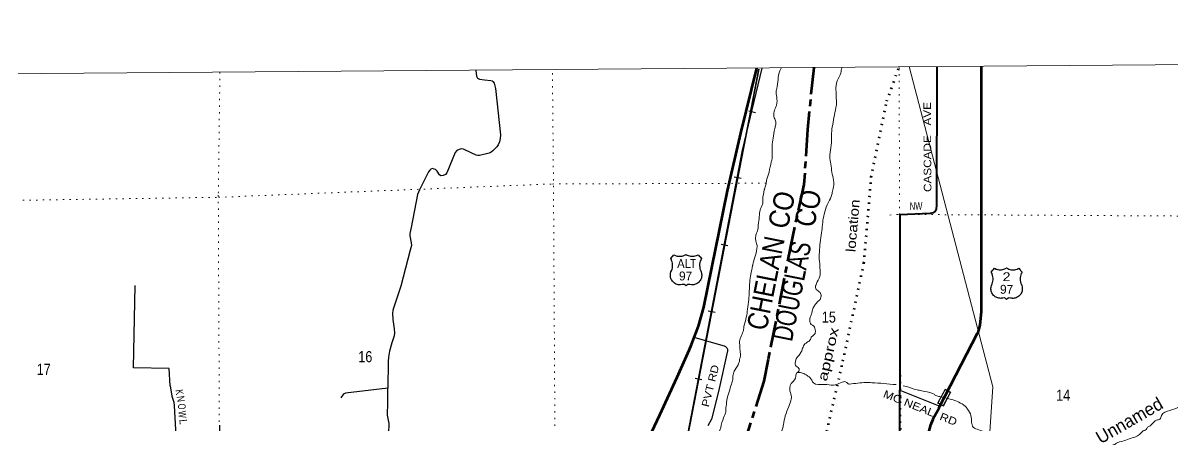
# Model space of a CAD drawing. Header units: feet. Extents: x -8 to 250644, y -192250 to 1368.
# Drawn here: x 159837 to 178049, y -5011 to 1368 of the extents above; entities that cross this region are included whole.
import ezdxf
from ezdxf.enums import TextEntityAlignment as Align

# ---------------------------------------------------------------- set-up
doc = ezdxf.new("R2010")
doc.units = ezdxf.units.FT
doc.header["$LTSCALE"] = 70
doc.linetypes.add('DOTTED', pattern=[1.5, 0.3, -1.2])
doc.linetypes.add('LONG_DASH_SHORT_DASH', pattern=[9.9, 6, -1.2, 1.5, -1.2])
for name, color, linetype, lineweight in [('11', 7, 'LONG_DASH_SHORT_DASH', 60), ('16', 7, 'Continuous', 25), ('20', 7, 'Continuous', 70), ('26', 7, 'Continuous', 40), ('29', 7, 'Continuous', 25), ('34', 7, 'Continuous', 25), ('39', 7, 'Continuous', 13), ('4', 7, 'Continuous', 13), ('46', 7, 'Continuous', 13), ('49', 7, 'Continuous', 25), ('57', 7, 'Continuous', 13), ('7', 7, 'DOTTED', 13)]:
    doc.layers.add(name, color=color, linetype=linetype, lineweight=lineweight)
for name, color, linetype in [('12', 7, 'Continuous'), ('27', 7, 'Continuous'), ('30', 7, 'Continuous'), ('41', 7, 'Continuous')]:
    doc.layers.add(name, color=color, linetype=linetype)

msp = doc.modelspace()

# ---------------------------------------------------------------- linework, layer by layer
at = {"layer": '11'}
for points in [[(172358.95, 657.72), (172258.46, -319.99), (172205.49, -1187.79), (172027.25, -1990.34), (171636.82, -3955.06)], [(171636.82, -3955.06), (171568.15, -4300.65), (170839.54, -6613.39), (170961.21, -7435.3)]]:
    msp.add_lwpolyline(points, dxfattribs=at)
at = {"layer": '16'}
for p, q in [((170337.95, -2294.8), (170337.36, -2295.22)), ((175414.95, -2508.95), (175414.36, -2509.37))]:
    msp.add_line(p, q, dxfattribs=at)
for points in [[(170094.3, -2360.05), (170116.03, -2335.17), (170124.08, -2325.96), (170145.89, -2300.98)], [(170099.21, -2571.71), (170110.1, -2546.25), (170116.05, -2527.96), (170120.89, -2505.23), (170123.34, -2482.12), (170123.35, -2458.87), (170120.93, -2435.76), (170116.11, -2413.02), (170108.94, -2390.91), (170106.39, -2385.17), (170094.3, -2360.05)], [(170145.89, -2300.98), (170170.84, -2312.7), (170180.61, -2316.46), (170199.01, -2321.4), (170217.84, -2324.39), (170236.87, -2325.4), (170255.9, -2324.41), (170274.73, -2321.44), (170293.14, -2316.52), (170310.93, -2309.69), (170327.92, -2301.05), (170337.36, -2295.22)], [(170337.95, -2294.8), (170354.47, -2304.6), (170371.74, -2312.53), (170389.74, -2318.61), (170408.28, -2322.77), (170427.15, -2324.98), (170446.15, -2325.19), (170465.06, -2323.43), (170483.69, -2319.69), (170501.83, -2314.03), (170504.73, -2312.78), (170529.73, -2300.9)], [(170529.73, -2300.9), (170551.56, -2325.9), (170559.29, -2334.75), (170581.38, -2360.05)], [(170581.38, -2360.05), (170569.41, -2384.75), (170562.62, -2402.65), (170556.7, -2425.13), (170553.16, -2448.1), (170552.04, -2471.32), (170553.36, -2494.52), (170557.09, -2517.46), (170563.2, -2539.89), (170565.69, -2546.29), (170576.5, -2571.78)], [(175171.3, -2574.2), (175193.03, -2549.32), (175201.08, -2540.11), (175222.89, -2515.13)], [(175222.89, -2515.13), (175247.84, -2526.85), (175257.61, -2530.61), (175276.01, -2535.55), (175294.84, -2538.54), (175313.87, -2539.55), (175332.9, -2538.56), (175351.73, -2535.59), (175370.14, -2530.67), (175387.93, -2523.84), (175404.92, -2515.2), (175414.33, -2509.39)], [(175414.95, -2508.95), (175431.47, -2518.75), (175448.74, -2526.68), (175466.74, -2532.76), (175485.28, -2536.92), (175504.15, -2539.13), (175523.15, -2539.34), (175542.06, -2537.58), (175560.69, -2533.84), (175578.83, -2528.18), (175581.73, -2526.93), (175606.73, -2515.05)], [(175606.73, -2515.05), (175628.56, -2540.05), (175636.29, -2548.9), (175658.38, -2574.2)], [(170275.57, -2772.53), (170251.56, -2776.12), (170245.59, -2776.62), (170229.74, -2776.3), (170214.02, -2774.31), (170198.59, -2770.7), (170183.62, -2765.49), (170169.28, -2758.75), (170155.72, -2750.54), (170143.09, -2740.97), (170131.53, -2730.12), (170121.17, -2718.13), (170112.12, -2705.12), (170104.48, -2691.23), (170098.34, -2676.62), (170093.75, -2661.45), (170090.78, -2645.88), (170089.44, -2630.09), (170089.77, -2614.24), (170091.75, -2598.52), (170092.28, -2596.25), (170099.21, -2571.71)], [(170576.5, -2571.78), (170583.32, -2596.29), (170584.49, -2601.84), (170586.12, -2617.6), (170586.1, -2633.45), (170584.41, -2649.21), (170581.09, -2664.71), (170576.17, -2679.77), (170569.7, -2694.24), (170561.76, -2707.95), (170552.42, -2720.76), (170541.8, -2732.52), (170530, -2743.11), (170517.16, -2752.4), (170503.43, -2760.31), (170488.94, -2766.73), (170473.86, -2771.6), (170458.35, -2774.87), (170442.58, -2776.5), (170426.73, -2776.48), (170423.73, -2776.16), (170399.93, -2772.5)], [(175176.21, -2785.86), (175187.1, -2760.4), (175193.05, -2742.11), (175197.89, -2719.38), (175200.34, -2696.27), (175200.35, -2673.02), (175197.93, -2649.91), (175193.11, -2627.17), (175185.94, -2605.06), (175183.39, -2599.32), (175171.3, -2574.2)], [(175658.38, -2574.2), (175646.41, -2598.9), (175639.62, -2616.8), (175633.7, -2639.28), (175630.16, -2662.25), (175629.04, -2685.47), (175630.36, -2708.67), (175634.09, -2731.61), (175640.2, -2754.04), (175642.69, -2760.44), (175653.5, -2785.93)], [(170337.86, -2793.84), (170312.72, -2773.17), (170311.89, -2772.8), (170306.64, -2771.08), (170301.56, -2769.99), (170275.57, -2772.53)], [(170399.93, -2772.5), (170373.73, -2770.1), (170372.5, -2770.27), (170367.17, -2771.62), (170362.72, -2773.27), (170337.86, -2793.84)], [(175352.57, -2986.68), (175328.56, -2990.27), (175322.59, -2990.77), (175306.74, -2990.45), (175291.02, -2988.46), (175275.59, -2984.85), (175260.62, -2979.64), (175246.28, -2972.9), (175232.72, -2964.69), (175220.09, -2955.12), (175208.53, -2944.27), (175198.17, -2932.28), (175189.12, -2919.27), (175181.48, -2905.38), (175175.34, -2890.77), (175170.75, -2875.6), (175167.78, -2860.03), (175166.44, -2844.24), (175166.77, -2828.39), (175168.75, -2812.67), (175169.28, -2810.4), (175176.21, -2785.86)], [(175653.5, -2785.93), (175660.32, -2810.44), (175661.49, -2815.99), (175663.12, -2831.75), (175663.1, -2847.6), (175661.41, -2863.36), (175658.09, -2878.86), (175653.17, -2893.92), (175646.7, -2908.39), (175638.76, -2922.1), (175629.42, -2934.91), (175618.8, -2946.67), (175607, -2957.26), (175594.16, -2966.55), (175580.43, -2974.46), (175565.94, -2980.88), (175550.86, -2985.75), (175535.35, -2989.02), (175519.58, -2990.65), (175503.73, -2990.63), (175500.73, -2990.31), (175476.93, -2986.65)], [(175414.86, -3007.99), (175389.72, -2987.32), (175388.89, -2986.95), (175383.64, -2985.23), (175378.56, -2984.14), (175352.57, -2986.68)], [(175476.93, -2986.65), (175450.73, -2984.25), (175449.5, -2984.42), (175444.17, -2985.77), (175439.72, -2987.42), (175414.86, -3007.99)]]:
    msp.add_lwpolyline(points, dxfattribs=at)
at = {"layer": '20'}
for points in [[(168276.56, -8316.9), (168357.92, -8128.4), (168360.11, -8123.32), (168380.81, -8078.4), (168900.1, -6951.59), (169399.67, -5830.08), (169661.49, -5382.93), (169924.46, -4835.13), (170197.1, -4238.95), (170384.62, -3808.57), (170424.62, -3722.61), (170537.04, -3430.48), (170618.32, -3128.21), (170995.19, -1291.34), (171202.76, -373.73), (171456.93, 650.57)], [(174357.09, -4696.54), (174955.77, -3543.43), (174961.44, -3529.87), (174980.38, -3474.67), (174993.45, -3417.8), (175000.51, -3359.88), (175017.33, -3206.78), (175016.04, 677.85)], [(174182.72, -5111.7), (174215.68, -4993.82), (174250.86, -4905.03), (174257.35, -4888.65), (174274.81, -4855.03), (174343.97, -4721.82), (174357.09, -4696.54)]]:
    msp.add_lwpolyline(points, dxfattribs=at)
at = {"layer": '26'}
for points in [[(174310.58, 672.4), (174301.79, -1515.53), (174296.06, -1580.5), (174281.79, -1609.05), (174251.22, -1635.56), (174204.35, -1647.8), (173722.3, -1668.95), (173725.5, -4443.88)], [(173727.21, -5794.55), (173725.5, -4443.88)]]:
    msp.add_lwpolyline(points, dxfattribs=at)
at = {"layer": '29'}
for p, q in [((170478.57, -3608.71), (170942.3, -3743.34)), ((162950.81, -7355.98), (162956.07, -4997.9))]:
    msp.add_line(p, q, dxfattribs=at)
for points in [[(167010.52, 617.25), (167019.29, 524.18), (167027.45, 504.81), (167035.6, 496.65), (167064.13, 479.31), (167145.65, 467.07), (167247.55, 458.92), (167265.9, 451.78), (167278.13, 443.62), (167296.46, 418.13), (167320.92, 332.47), (167398.37, -401.71), (167396.34, -462.89), (167382.06, -511.84), (167361.69, -562.82), (167341.3, -593.42), (167280.16, -654.6), (167253.68, -674.99), (167219.02, -691.31), (167064.13, -728.02), (167037.64, -730.05), (167015.21, -723.94), (166933.69, -687.23), (166811.41, -630.13), (166778.81, -626.04), (166742.12, -634.2), (166709.52, -652.55), (166680.98, -683.15), (166550.54, -1001.3), (166526.1, -1028.83), (166489.4, -1046.16), (166454.77, -1049.22), (166432.33, -1038.01), (166395.65, -976.83), (166369.17, -953.37), (166346.74, -944.19), (166320.25, -935.01), (166297.82, -944.19), (166279.49, -959.49), (166261.14, -989.06), (166114.4, -1274.58), (166085.87, -1348), (165982.8, -1871.05)], [(165982.8, -1871.05), (165965.67, -1964.89), (165965.65, -2000.59), (165986.03, -2110.71), (165988.08, -2152.51), (165969.73, -2229), (165822.99, -2800.04), (165704.78, -3146.73), (165692.57, -3183.45), (165688.48, -3224.23), (165696.63, -3326.2), (165717.01, -3473.04), (165721.1, -3535.25), (165712.94, -3583.17), (165676.25, -3697.38), (165643.64, -3827.9), (165625.31, -3923.76), (165619.19, -3991.05), (165617.13, -4410.15)], [(162169.87, -4374.86), (162153.87, -4099.08), (161584.74, -4092.83), (161611.84, -2785.7)], [(170995.27, -3823.34), (170851.84, -4466.56), (170742.86, -4902.2), (170683.4, -5007.37)], [(170942.3, -3743.34), (170965.01, -3754.5), (170985.39, -3772.86), (170995.58, -3793.25), (170995.27, -3823.34)], [(162169.87, -4374.86), (162195.22, -4538.65), (162223.75, -4636.54), (162231.9, -4693.65), (162256.36, -5162.71), (162256.36, -5260.6), (162248.21, -5293.23), (162215.16, -5391.53)], [(165617.13, -4410.15), (164946.26, -4490.52), (164924.21, -4502.96), (164905.76, -4514.27), (164873.02, -4565.6)], [(165609.04, -5318.42), (165602.89, -5186.16), (165604.92, -5148.44), (165631.42, -5080.11), (165637.53, -5026.07), (165635.5, -4969.98), (165611.04, -4839.46), (165609, -4799.7), (165615.12, -4680.38), (165617.13, -4410.15)], [(173725.5, -4443.88), (174332.78, -4686.82), (174357.09, -4696.54)]]:
    msp.add_lwpolyline(points, dxfattribs=at)
at = {"layer": '34'}
for p, q in [((171438.95, -51.92), (171331.15, -27.13)), ((171208.59, -1094.87), (171099.99, -1073.86)), ((170999.81, -2160.4), (170891.22, -2139.39)), ((170798.74, -3213.59), (170690.15, -3192.58)), ((170589.97, -4279.12), (170481.37, -4258.12))]:
    msp.add_line(p, q, dxfattribs=at)
for points in [[(171487.85, 638.91), (170019.67, -6950.91), (168914.97, -10444.2)], [(169156.42, -9673.67), (170017.62, -6950.4), (171234, -646.05), (171542.78, 651.22)]]:
    msp.add_lwpolyline(points, dxfattribs=at)
at = {"layer": '34', "lineweight": 13}
msp.add_lwpolyline([(169153.04, -9688.01), (170018.69, -6950.67), (171486.86, 639.1)], dxfattribs=at)
at = {"layer": '39'}
for points in [[(171183.97, -3955.52), (171199.07, -3910.91), (171195.72, -3850.61), (171186.97, -3728.05), (171183.8, -3675.8), (171215.88, -3580.51), (171246.19, -3495.3), (171254.94, -3436.75), (171291.95, -3291.02), (171311.25, -3163.81), (171329.93, -3008.44), (171339.15, -2879.44), (171345.95, -2732.39), (171361.37, -2611.29), (171392.43, -2469.73), (171394.22, -2459.63), (171427.74, -2338.13), (171459.01, -2206.62), (171461.88, -2154.24), (171444.27, -2086.21), (171438.91, -2025.97), (171455.49, -1957.17), (171470.78, -1920.6), (171480.88, -1831.83), (171497.91, -1692.59), (171504.39, -1622.02), (171517.44, -1575.44), (171551.5, -1478.08), (171552.26, -1421.71), (171577.1, -1272.23), (171578.9, -1262.14), (171601.51, -1193.21), (171614.02, -1122.49), (171651.34, -990.85), (171688.03, -831.04), (171700.99, -780.44), (171703.72, -722.02), (171700.64, -583.22), (171717.94, -456.05), (171742.74, -304.57), (171757.41, -239.84), (171754.1, -181.55), (171730.46, -113.67), (171727.35, -63.43), (171738.33, -14.88), (171768.86, 60.26), (171770.73, 66.34), (171773.91, 195.21), (171765.7, 293.63), (171772.94, 330.02), (171793.94, 471.35), (171823, 612.88), (171841.4, 655.37)], [(172635.03, -898.23), (172616.22, -775.9), (172614.97, -719.59), (172635.75, -568.18), (172640.28, -409.11), (172653.47, -278.01), (172680.37, -130.49), (172710.99, 31.19), (172718.23, 67.58), (172715.02, 212.39), (172714.89, 218.43), (172712.12, 343.14), (172745.19, 484.75), (172787.52, 572.24), (172796.45, 622.75), (172808.84, 661.11)], [(171267.01, -6430.8), (171300.35, -6301.27), (171326.72, -6220.18), (171351.87, -6175.34), (171361.57, -6159.02), (171425.55, -6141.48), (171435.33, -6129.18), (171424.88, -6111.31), (171379.45, -6058), (171386.6, -6017.59), (171396.33, -6003.29), (171438.29, -5990.27), (171483.83, -5957.04), (171480.66, -5904.8), (171463.46, -5854.87), (171463.32, -5848.85), (171468.73, -5820.55), (171502.15, -5785.58), (171541.83, -5760.55), (171619.53, -5726.6), (171659.11, -5697.54), (171678.6, -5668.92), (171699.51, -5614.11), (171722.97, -5583.41), (171810.38, -5442.59), (171817.43, -5398.15), (171808.85, -5374.2), (171784.06, -5344.57), (171759.18, -5310.93), (171754.35, -5274.82), (171769.63, -5238.24), (171773.48, -5230.11), (171837.28, -5113.97), (171866.24, -5058.98), (171880.77, -4988.22), (171909.95, -4852.75), (171962.91, -4700.63), (172002.54, -4583.02), (172005.85, -4550.75), (171983.65, -4456.67), (171982.31, -4396.33), (171995.36, -4349.75), (172011, -4329.27), (172077.05, -4223.14), (172080.35, -4190.88), (172123.52, -4141.61), (172129.19, -4125.38), (172128.97, -4115.32), (172124.63, -4101.33), (172071.15, -4048.2), (172064.49, -4020.19), (172127.95, -3887.95), (172163.03, -3836.86), (172183.9, -3780.03), (172220.63, -3712.8), (172258.25, -3685.8), (172307.54, -3640.42), (172320.9, -3607.92), (172340.56, -3587.34), (172379.88, -3546.21), (172384.76, -3493.79), (172382.47, -3481.76), (172373.68, -3447.75), (172305.94, -3386.89), (172296.79, -3336.79), (172303.8, -3290.35), (172324.8, -3239.57), (172341.39, -3170.77), (172368.29, -3113.82), (172401.4, -3064.78), (172448.73, -3021.45), (172468.2, -2992.84), (172477.41, -2954.4), (172460.07, -2898.44), (172400.65, -2849.48), (172387.92, -2819.57), (172389.4, -2795.39), (172391.23, -2787.3), (172445.03, -2673.4), (172463.62, -2604.56), (172460.23, -2542.25), (172453.22, -2407.58), (172444.02, -2355.47), (172446.71, -2295.04), (172457.48, -2145.89), (172478.18, -1990.46), (172495.21, -1851.22), (172510.58, -1728.13), (172545.67, -1586.47), (172610.69, -1434.07), (172616.5, -1423.88), (172641.3, -1362.95), (172655.92, -1296.22), (172675.98, -1203.2), (172676.88, -1152.86), (172653.87, -1022.58), (172635.03, -898.23)], [(179235.74, -3823.12), (179155.66, -3868.11), (179035.79, -3965.78), (178944.18, -4075.27), (178886.73, -4180.43), (178806.87, -4251.58), (178768.83, -4272.05), (178411.19, -4559), (178343.38, -4628.03), (178257.28, -4675.09), (178175.04, -4702), (178152.98, -4710.24), (178000.59, -4765.95), (177868.49, -4843.61), (177842.85, -4904.21), (177790.67, -4918.76), (177704.82, -4993.99), (177632.87, -5048.98), (177610.99, -5079.36), (177586.9, -5083.6), (177552.98, -5116.11), (177402.83, -5199.96), (177204.24, -5264.13), (177152.12, -5284.73), (177128.14, -5303.06), (177104.07, -5311.32), (176997.93, -5366.61), (176845.35, -5400.19), (176821.29, -5408.45), (176779.33, -5441.03), (176721.21, -5467.71), (176674.99, -5472.16), (176528.03, -5455.38), (176370.8, -5414.55), (176328.45, -5400.84), (176167.39, -5382.18), (175990.41, -5383.78), (175905.72, -5358.39), (175768.53, -5309.33), (175401.11, -5145.64), (175370.89, -5139.88), (175252.05, -5118.82), (175087.04, -5110.25), (174974.09, -5071.03), (174887.27, -5031.57), (174849.52, -4846.79), (174794.34, -4742.65), (174757.77, -4698.72), (174658.68, -4635.22), (174565.85, -4597.83), (174473.28, -4574.91)], [(170351.87, -6437.35), (170404.86, -6287.25), (170412.1, -6250.86), (170477.21, -6102.49), (170509.69, -6025.29), (170542.72, -5972.23), (170617.65, -5813.59), (170679.58, -5612.97), (170738.53, -5458.7), (170795.63, -5312.53), (170837.15, -5188.84), (170886.08, -5036.81), (170932.91, -4880.82), (170967, -4785.47), (170967.85, -4733.13), (170969.69, -4725.04), (170983.14, -4606), (171020.33, -4468.33), (171057.86, -4346.75), (171078.46, -4277.86), (171079.62, -4239.6), (171093.97, -4160.79), (171109.35, -4128.24), (171175.21, -4014.07), (171185.94, -3953.46)], [(173663.42, -4356.85), (173278.33, -4325.79), (173183.77, -4322.62), (172926.53, -4347.09), (172916.47, -4347.18), (172873.96, -4315.37), (172785.58, -4328.24), (172671.24, -4365.5), (172526.32, -4352.74), (172355.16, -4330.14), (172300.14, -4244.12), (172267.76, -4220.26), (172257.65, -4214.31), (172182.9, -4174.75), (172114.64, -4162.59)], [(174473.28, -4574.91), (174354.22, -4545.42), (174293.75, -4529.87), (174255.31, -4502.04), (174198.82, -4482.44), (174029.56, -4445.74), (173995.31, -4438), (173821.89, -4385.24), (173778.41, -4374.43)]]:
    msp.add_spline(points, degree=3, dxfattribs=at)
at = {"layer": '4'}
msp.add_lwpolyline([(0, -0.01), (31078.95, 21.37), (62157.81, 85.49), (93236.57, 192.37), (124315.15, 341.99), (155393.5, 534.37), (186473.05, 772.71), (217549.25, 1047.36), (248626.55, 1367.98), (250643.68, -181929.51), (219314.24, -182252.73), (187984.4, -182532.85), (156654.22, -182769.89), (125323.73, -182963.82), (93993, -183114.66), (62662.1, -183222.4), (31331.08, -183287.03), (0, -183308.59)], close=True, dxfattribs=at)
msp.add_lwpolyline([(0, -0.01), (31078.95, 21.37), (62157.81, 85.49), (93236.57, 192.37), (124315.15, 341.99), (155393.5, 534.37), (186473.05, 772.71), (217549.25, 1047.36), (248626.55, 1367.98), (250643.68, -181929.51), (219314.24, -182252.73), (187984.4, -182532.85), (156654.22, -182769.89), (125323.73, -182963.82), (93993, -183114.66), (62662.1, -183222.4), (31331.08, -183287.03), (0, -183308.59)], close=True, dxfattribs=at)
at = {"layer": '46'}
msp.add_lwpolyline([(173872.81, 681.95), (175198.09, -4390.01), (174956.85, -7963.84), (175133.57, -11518.15), (175159.99, -11891.64), (175698.7, -14275.1), (175952.61, -14435.12), (176212.75, -14820.31), (176462.28, -15185.67), (176617.19, -15622.03), (179104.48, -21897.43)], dxfattribs=at)
at = {"layer": '49', "linetype": 'DOTTED', "lineweight": 70}
msp.add_lwpolyline([(171878.5, -10069.29), (171866.64, -9033.91), (171895.61, -8483.32), (172040.41, -7816.83), (172170.74, -7034.42), (172286.59, -6324.46), (172822.38, -3985.95), (173155.44, -2435.62), (173271.29, -1073.65), (173517.47, 128.94), (173711.26, 667.77)], dxfattribs=at)
at = {"layer": '57'}
for p, q in [((174439.61, -4429.22), (174322.12, -4649.89)), ((174532.29, -4478.56), (174414.8, -4699.23)), ((174439.61, -4429.22), (174532.29, -4478.56)), ((174414.8, -4699.23), (174322.12, -4649.89))]:
    msp.add_line(p, q, dxfattribs=at)
msp.add_lwpolyline([(174332.94, -4646.58), (174442.91, -4440.04), (174521.46, -4481.86), (174411.49, -4688.4)], close=True, dxfattribs=at)
at = {"layer": '7'}
for points in [[(162955.8, 587.65), (162929.87, -1356.56), (162954.26, -6689.58), (162950.95, -11831.43), (162951.27, -12095.52)], [(168281.07, -9448.85), (168267.82, -6374.32), (168238.66, -1229.69), (168220.76, 626.23)], [(173843.92, -17582.64), (173805.63, -12287.44), (173755.41, -7062.24), (173719.97, -1668.15), (173711.26, 667.77)], [(171604.57, -1168.08), (168199.91, -1180.69), (162902.37, -1391.86), (157606.44, -1470.76), (155410.97, -1472.01)], [(186493.64, -1907.86), (186493.64, -1907.86), (184105.62, -1935.36), (178866.26, -1691.56), (173690.7, -1662.15), (173559.95, -1673.44)]]:
    msp.add_lwpolyline(points, dxfattribs=at)

# ---------------------------------------------------------------- texts
at = {"layer": '12'}
for s, rotation, width, p in [('CO ', 77.477, 0.9, (171945.63, -1908.42)), ('CO ', 77.477, 0.9, (172362.51, -1884.84)), ('CHELAN', 78.761, 0.85, (171612.39, -3514.24)), ('DOUGLAS', 78.761, 0.75, (172014.94, -3687.14))]:
    msp.add_text(s, height=324, rotation=rotation, dxfattribs=dict(at, width=width)).set_placement(p)
at = {"layer": '16'}
for s, height, width, p in [('AL', 140.8, 0.95, (170305.61, -2511.23)), ('T', 140.8, 0.8, (170448.69, -2510.97)), (' 2 ', 140, 1.2, (175413.49, -2718.6))]:
    msp.add_text(s, height=height, dxfattribs=dict(at, width=width)).set_placement(p, align=Align.CENTER)
msp.add_text('97', height=140.8, dxfattribs=at).set_placement((170330.65, -2707.25), align=Align.CENTER)
msp.add_text('97', height=140.8, dxfattribs=at).set_placement((175309.73, -2918.4))
at = {"layer": '27'}
for s, height, rotation, width, p in [('CASCADE   AVE', 120.7, 90.315, 1.15, (174223.78, -1306.43)), ('NW', 120.7, 0.634, 0.75, (173879.35, -1590.23)), ('K', 120, 278, 0.8, (162249.82, -4441.36)), ('N', 120, 280, 0.8, (162269.04, -4547.04)), ('O', 120, 276.077, 0.75, (162288.59, -4663.15)), ('W', 120, 274.026, 0.65, (162297.57, -4776.1)), ('L', 120, 275.423, 0.9, (162313.19, -4911.77))]:
    msp.add_text(s, height=height, rotation=rotation, dxfattribs=dict(at, width=width)).set_placement(p)
at = {"layer": '30', "width": 1.15}
msp.add_text('PVT RD', height=120.4, rotation=75.908, dxfattribs=at).set_placement((170779.98, -4390.86), align=Align.CENTER)
at = {"layer": '30', "width": 1.2}
msp.add_text('MC NEAL  RD', height=120, rotation=338.196, dxfattribs=at).set_placement((173448.28, -4549.77))
at = {"layer": '41'}
msp.add_text('Unnamed', height=201.2, rotation=30, dxfattribs=at).set_placement((176903.06, -5302.37))
at = {"layer": '49'}
for s, rotation, width, p in [('location', 85.213, 1.2, (173019.06, -2263.01)), ('approx', 77.078, 1.4, (172565.34, -4313.09))]:
    msp.add_text(s, height=150.9, rotation=rotation, dxfattribs=dict(at, width=width)).set_placement(p)
at = {"layer": '7', "width": 0.85}
for s, p in [('15', (172488.26, -3375.22)), ('16', (165146.62, -4002.19)), ('17', (160053.38, -4203.33)), ('14', (176198.97, -4612.17))]:
    msp.add_text(s, height=176, dxfattribs=at).set_placement(p)

doc.saveas('drawing.dxf')
